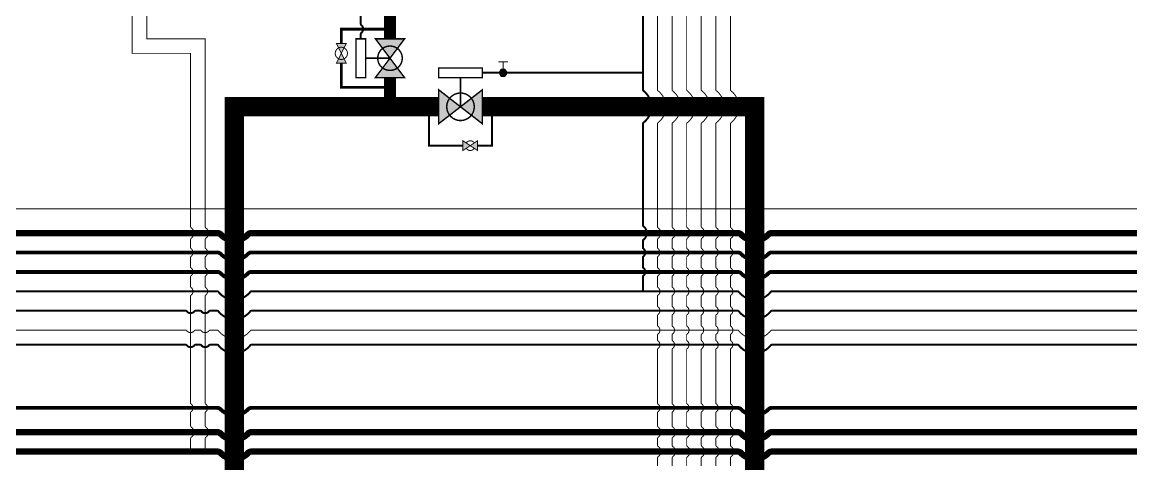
# Model space of a CAD drawing. Header units: millimetres. Extents: x 0 to 2500, y 0 to 1760.
# Drawn here: x 1538.4 to 1766.3, y 1351.5 to 1442.4 of the extents above; entities that cross this region are included whole.
import ezdxf

# ---------------------------------------------------------------- set-up
doc = ezdxf.new("R2010")
doc.units = ezdxf.units.MM
doc.linetypes.add('ACAD_ISO04W100', pattern=[30, 24, -3, 0, -3])
for name, color, linetype in [('Краны 15', 7, 'Continuous'), ('Краны шар.50', 7, 'Continuous'), ('Краны шар.80', 7, 'Continuous'), ('Краны шар.пн.прив.400', 7, 'Continuous'), ('Краны шар.пн.прив.700', 7, 'Continuous'), ('Трубы 108', 7, 'Continuous'), ('Трубы 159', 7, 'Continuous'), ('Трубы 25', 7, 'Continuous'), ('Трубы 426', 7, 'Continuous'), ('Трубы 57', 7, 'Continuous'), ('Трубы 720', 7, 'Continuous'), ('Трубы 89', 7, 'Continuous'), ('Штрих пункт.', 7, 'ACAD_ISO04W100')]:
    doc.layers.add(name, color=color, linetype=linetype)

# ---------------------------------------------------------------- blocks, each defined once
blk = doc.blocks.new('Кран шар.80')
at = {"layer": 'Краны шар.80'}
h = blk.add_hatch(color=256, dxfattribs=at)
h.paths.add_polyline_path([(0, -1), (2, 0), (0, 1)])
h.paths.add_polyline_path([(2, 0), (4, -1), (4, 1)])
at = {"layer": 'Краны шар.80', "const_width": 0.2}
blk.add_lwpolyline([(0, -1), (0, 1), (4, -1), (4, 1)], close=True, dxfattribs=at)
blk.add_lwpolyline([(2, 1.25, 1.010442), (2, -1.25, 1.010442), (2, 1.25, 4.236068)], format="xyb", dxfattribs=at)
blk = doc.blocks.new('Кран шар.пн.прив.400')
at = {"layer": 'Краны шар.пн.прив.400'}
h = blk.add_hatch(color=256, dxfattribs=at)
h.paths.add_polyline_path([(4, 0), (0, 3), (0, -3)])
h.paths.add_polyline_path([(8, 3), (4, 0), (8, -3)])
at = {"layer": 'Краны шар.пн.прив.400', "const_width": 0.3}
for points in [[(0, 5), (8, 5), (8, 7), (0, 7)], [(0, -3), (0, 3), (8, -3), (8, 3)]]:
    blk.add_lwpolyline(points, close=True, dxfattribs=at)
blk.add_lwpolyline([(4, 0), (4, 5)], dxfattribs=at)
blk.add_lwpolyline([(1.5, 0, 1.010551), (6.5, 0, 1.010551), (1.5, 0, 0.720759)], format="xyb", dxfattribs=at)
blk = doc.blocks.new('Кран шар.пн.прив.700')
at = {"layer": 'Краны шар.пн.прив.700'}
h = blk.add_hatch(color=256, dxfattribs=at)
h.paths.add_polyline_path([(4.5, 0), (0, 3.5), (0, -3.5)])
h.paths.add_polyline_path([(4.5, 0), (9, -3.5), (9, 3.5)])
at = {"layer": 'Краны шар.пн.прив.700', "const_width": 0.3}
for points in [[(0, 8), (9, 8), (9, 6), (0, 6)], [(0, 3.5), (0, -3.5), (9, 3.5), (9, -3.5)]]:
    blk.add_lwpolyline(points, close=True, dxfattribs=at)
blk.add_lwpolyline([(4.5, 0), (4.5, 6)], dxfattribs=at)
blk.add_lwpolyline([(1.67, 0, 1), (7.33, 0, 1), (1.67, 0, 1.883578)], format="xyb", dxfattribs=at)
blk = doc.blocks.new('Кран 15')
at = {"layer": 'Краны 15'}
blk.add_hatch(color=256, dxfattribs=at).paths.add_polyline_path([(-0.75, 0.75, 1), (0.75, 0.75, 1)])
at = {"layer": 'Краны 15', "const_width": 0.2}
for points in [[(-2.25, 1.75), (-2.25, -0.25)], [(-0.75, 0.75), (-2.25, 0.75)]]:
    blk.add_lwpolyline(points, dxfattribs=at)
at = {"layer": 'Краны 15'}
blk.add_lwpolyline([(-0.75, 0.75, 1), (0.75, 0.75, 1), (-0.75, 0.75, 1)], format="xyb", dxfattribs=at)
blk = doc.blocks.new('Краны шар.50 непрох.')
at = {"layer": 'Краны шар.50'}
h = blk.add_hatch(color=256, dxfattribs=at)
h.paths.add_polyline_path([(0, -1), (1.5, 0), (0, 1)])
h.paths.add_polyline_path([(1.5, 0), (3, -1), (3, 1)])
at = {"layer": 'Краны шар.50', "const_width": 0.2}
blk.add_lwpolyline([(0, 1), (0, -1), (3, 1), (3, -1)], close=True, dxfattribs=at)
for points in [[(2.33, 0.55, 0.535184), (0.67, 0.55, 0.535184)], [(0.67, -0.55, 0.535184), (2.33, -0.55, 0.535184)]]:
    blk.add_lwpolyline(points, format="xyb", dxfattribs=at)
blk = doc.blocks.new('Пересеч. 25-159')
at = {"layer": 'Трубы 25', "const_width": 0.2}
blk.add_lwpolyline([(-1.4, 0, -0.236068), (-1, -0.2, 0.236068), (0, -0.7, 0.236068), (1, -0.2, -0.236068), (1.4, 0)], format="xyb", dxfattribs=at)
blk = doc.blocks.new('Пересеч. 25-57')
at = {"layer": 'Трубы 25', "const_width": 0.2}
blk.add_lwpolyline([(-1, 0, -0.236068), (-0.8, -0.1, 0.236068), (0, -0.5, 0.236068), (0.8, -0.1, -0.236068), (1, 0)], format="xyb", dxfattribs=at)
blk = doc.blocks.new('Пересеч. 57-57')
at = {"layer": 'Трубы 57'}
blk.add_lwpolyline([(-1, 0, 0.4, 0.4, -0.236068), (-0.8, -0.1, 0.4, 0.4, 0.236068), (0, -0.5, 0.4, 0.4, 0.236068), (0.8, -0.1, 0.4, 0.4, -0.236068), (1, 0, 0, 0, 0)], format="xyseb", dxfattribs=at)
blk = doc.blocks.new('Пересеч. 159-720')
at = {"layer": 'Трубы 159', "const_width": 1.3}
blk.add_lwpolyline([(-3.5, 0, -0.205258), (-2.8, -0.3, 0.20548), (0, -1.5, 0.20548), (2.8, -0.3, -0.205258), (3.5, 0)], format="xyb", dxfattribs=at)
blk = doc.blocks.new('Пересеч. 108-720')
at = {"layer": 'Трубы 108', "const_width": 0.8}
blk.add_lwpolyline([(-3.5, 0, -0.205258), (-2.8, -0.3, 0.20548), (0, -1.5, 0.20548), (2.8, -0.3, -0.205258), (3.5, 0)], format="xyb", dxfattribs=at)
blk = doc.blocks.new('Пересеч. 57-159')
at = {"layer": 'Трубы 57'}
blk.add_lwpolyline([(-1.6, 0, 0.4, 0.4, -0.236068), (-1.4, -0.1, 0.4, 0.4, 0.236068), (0, -0.8, 0.4, 0.4, 0.236068), (1.4, -0.1, 0.4, 0.4, -0.236068), (1.6, 0, 0, 0, 0)], format="xyseb", dxfattribs=at)
blk = doc.blocks.new('Пересеч. 57-1020')
at = {"layer": 'Трубы 57'}
blk.add_lwpolyline([(-3.5, 0, 0.4, 0.4, -0.236068), (-3.3, -0.1, 0.4, 0.4, 0.215584), (0, -1.8, 0.4, 0.4, 0.215584), (3.3, -0.1, 0.4, 0.4, -0.236068), (3.5, 0, 0, 0, 0)], format="xyseb", dxfattribs=at)
blk = doc.blocks.new('Пересеч. 25-1020')
at = {"layer": 'Трубы 25', "const_width": 0.2}
blk.add_lwpolyline([(-3.5, 0, -0.236068), (-3.3, -0.1, 0.215584), (0, -1.8, 0.215584), (3.3, -0.1, -0.236068), (3.5, 0)], format="xyb", dxfattribs=at)

msp = doc.modelspace()

# ---------------------------------------------------------------- linework, layer by layer
at = {"layer": 'Трубы 108', "const_width": 0.8}
for points in [[(1578.5, 1395), (1415.5, 1395)], [(1685.5, 1395), (1585.5, 1395)], [(1814.5, 1395), (1692.5, 1395)], [(1578.5, 1391), (1415.5, 1391)], [(1685.5, 1391), (1585.5, 1391)], [(1814.5, 1391), (1692.5, 1391)], [(1578.5, 1363), (1415.5, 1363)], [(1685.5, 1363), (1585.5, 1363)], [(1814.5, 1363), (1692.5, 1363)]]:
    msp.add_lwpolyline(points, dxfattribs=at)
at = {"layer": 'Трубы 159', "const_width": 1.3}
for points in [[(1692.5, 1399), (1813, 1399), (1813, 1430), (1779, 1430), (1779, 1434)], [(1416, 1399), (1578.5, 1399)], [(1585.5, 1399), (1685.5, 1399)], [(1578.5, 1354), (1416, 1354)], [(1685.5, 1354), (1585.5, 1354)], [(1814, 1354), (1692.5, 1354)]]:
    msp.add_lwpolyline(points, dxfattribs=at)
at = {"layer": 'Трубы 159'}
for points in [[(1416, 1358, 1.3, 1.3, 0), (1578.5, 1358, 1.3, 1.3, 0)], [(1585.5, 1358, 1.3, 1.3, 0), (1685.5, 1358, 1.3, 1.3, 0)], [(1692.5, 1358, 1.3, 1.3, 0), (1814, 1358, 1.3, 1.3, 0)]]:
    msp.add_lwpolyline(points, format="xyseb", dxfattribs=at)
at = {"layer": 'Трубы 25'}
for points in [[(1573, 1400.4, 0.2, 0.2, 0), (1573, 1436, 0.2, 0.2, 0), (1561, 1436, 0.2, 0.2, 0), (1561, 1451, 0.2, 0.2, 0)], [(1576, 1400.4, 0.2, 0.2, 0), (1576, 1439, 0.2, 0.2, 0), (1564, 1439, 0.2, 0.2, 0), (1564, 1451, 0.2, 0.2, 0)], [(1672, 1356.6, 0.2, 0.2, 0), (1672, 1355.4, 0.2, 0.2, 0)], [(1675, 1356.6, 0.2, 0.2, 0), (1675, 1355.4, 0.2, 0.2, 0)], [(1678, 1356.6, 0.2, 0.2, 0), (1678, 1355.4, 0.2, 0.2, 0)], [(1684, 1356.6, 0.2, 0.2, 0), (1684, 1355.4, 0.2, 0.2, 0)], [(1672, 1352.6, 0.2, 0.2, 0), (1672, 1351, 0.2, 0.2, 0)], [(1675, 1352.6, 0.2, 0.2, 0), (1675, 1351, 0.2, 0.2, 0)], [(1678, 1352.6, 0.2, 0.2, 0), (1678, 1351, 0.2, 0.2, 0)], [(1684, 1352.6, 0.2, 0.2, 0), (1684, 1351, 0.2, 0.2, 0)]]:
    msp.add_lwpolyline(points, format="xyseb", dxfattribs=at)
at = {"layer": 'Трубы 25', "const_width": 0.2}
for points in [[(1669, 1428.5), (1669, 1448), (1620, 1448), (1620, 1451)], [(1623, 1451), (1623, 1450), (1672, 1450), (1672, 1428.5)], [(1675, 1451), (1675, 1428.5)], [(1678, 1451), (1678, 1428.5)], [(1681, 1428.5), (1681, 1450), (1730, 1450), (1730, 1451)], [(1733, 1451), (1733, 1448), (1684, 1448), (1684, 1428.5)], [(1669, 1400.4), (1669, 1421.5)], [(1672, 1421.5), (1672, 1400.4)], [(1675, 1421.5), (1675, 1400.4)], [(1678, 1421.5), (1678, 1400.4)], [(1681, 1400.4), (1681, 1421.5)], [(1684, 1421.5), (1684, 1400.4)], [(1573, 1396), (1573, 1397.6)], [(1576, 1396), (1576, 1397.6)], [(1669, 1396), (1669, 1397.6)], [(1672, 1396), (1672, 1397.6)], [(1675, 1396), (1675, 1397.6)], [(1678, 1396), (1678, 1397.6)], [(1681, 1396), (1681, 1397.6)], [(1684, 1396), (1684, 1397.6)], [(1573, 1392), (1573, 1394)], [(1576, 1392), (1576, 1394)], [(1669, 1392), (1669, 1394)], [(1672, 1392), (1672, 1394)], [(1675, 1392), (1675, 1394)], [(1678, 1392), (1678, 1394)], [(1681, 1392), (1681, 1394)], [(1684, 1392), (1684, 1394)], [(1573, 1388), (1573, 1390)], [(1576, 1388), (1576, 1390)], [(1669, 1388), (1669, 1390)], [(1672, 1388), (1672, 1390)], [(1675, 1388), (1675, 1390)], [(1678, 1388), (1678, 1390)], [(1681, 1388), (1681, 1390)], [(1684, 1388), (1684, 1390)], [(1573, 1364), (1573, 1386)], [(1576, 1364), (1576, 1386)], [(1669, 1384), (1669, 1386)], [(1672, 1384), (1672, 1386)], [(1675, 1384), (1675, 1386)], [(1678, 1384), (1678, 1386)], [(1681, 1384), (1681, 1386)], [(1684, 1384), (1684, 1386)], [(1669, 1380), (1669, 1382)], [(1672, 1380), (1672, 1382)], [(1675, 1380), (1675, 1382)], [(1678, 1380), (1678, 1382)], [(1681, 1380), (1681, 1382)], [(1684, 1380), (1684, 1382)], [(1415, 1379), (1572, 1379)], [(1574, 1379), (1575, 1379)], [(1577, 1379), (1578.5, 1379)], [(1585.5, 1379), (1685.5, 1379)], [(1692.5, 1379), (1814.5, 1379)], [(1669, 1377), (1669, 1378)], [(1672, 1377), (1672, 1378)], [(1675, 1377), (1675, 1378)], [(1678, 1377), (1678, 1378)], [(1681, 1377), (1681, 1378)], [(1684, 1377), (1684, 1378)], [(1669, 1364), (1669, 1375)], [(1672, 1364), (1672, 1375)], [(1675, 1364), (1675, 1375)], [(1678, 1364), (1678, 1375)], [(1681, 1364), (1681, 1375)], [(1684, 1364), (1684, 1375)], [(1573, 1359.4), (1573, 1362)], [(1576, 1359.4), (1576, 1362)], [(1669, 1359.4), (1669, 1362)], [(1672, 1359.4), (1672, 1362)], [(1675, 1359.4), (1675, 1362)], [(1678, 1359.4), (1678, 1362)], [(1681, 1359.4), (1681, 1362)], [(1684, 1359.4), (1684, 1362)], [(1573, 1354), (1573, 1356.6)], [(1576, 1354), (1576, 1356.6)], [(1669, 1355.4), (1669, 1356.6)], [(1681, 1355.4), (1681, 1356.6)], [(1669, 1351), (1669, 1352.6)], [(1681, 1351), (1681, 1352.6)]]:
    msp.add_lwpolyline(points, dxfattribs=at)
at = {"layer": 'Трубы 426', "const_width": 2.5}
for points in [[(1614, 1453), (1614, 1439)], [(1614, 1431), (1614, 1425)]]:
    msp.add_lwpolyline(points, dxfattribs=at)
at = {"layer": 'Трубы 57', "const_width": 0.4}
for points in [[(1608, 1442), (1608, 1446)], [(1666, 1428.5), (1666, 1446), (1616.5, 1446)], [(1608, 1439), (1608, 1440)], [(1666, 1432), (1633, 1432)], [(1622, 1425), (1622, 1417), (1629, 1417)], [(1632, 1417), (1635, 1417), (1635, 1425)], [(1666, 1400.6), (1666, 1421.5)], [(1666, 1396), (1666, 1397.4)], [(1666, 1392), (1666, 1394)], [(1666, 1387), (1666, 1390)], [(1578.5, 1387), (1415.5, 1387)], [(1685.5, 1387), (1585.5, 1387)], [(1814.5, 1387), (1692.5, 1387)], [(1572, 1383), (1415.5, 1383)], [(1575, 1383), (1574, 1383)], [(1578.5, 1383), (1577, 1383)], [(1685.5, 1383), (1585.5, 1383)], [(1814.5, 1383), (1692.5, 1383)]]:
    msp.add_lwpolyline(points, dxfattribs=at)
at = {"layer": 'Трубы 57'}
for points in [[(1415.5, 1376, 0.4, 0.4, 0), (1572, 1376, 0.4, 0.4, 0)], [(1574, 1376, 0.4, 0.4, 0), (1575, 1376, 0.4, 0.4, 0)], [(1577, 1376, 0.4, 0.4, 0), (1578.5, 1376, 0.4, 0.4, 0)], [(1585.5, 1376, 0.4, 0.4, 0), (1685.5, 1376, 0.4, 0.4, 0)], [(1692.5, 1376, 0.4, 0.4, 0), (1814.5, 1376, 0.4, 0.4, 0)]]:
    msp.add_lwpolyline(points, format="xyseb", dxfattribs=at)
at = {"layer": 'Трубы 720', "const_width": 4}
for points in [[(1624, 1425), (1582, 1425), (1582, 1337), (1272, 1337), (1272, 655), (1719, 655), (1719, 689.5)], [(1808, 1337), (1689, 1337), (1689, 1425), (1633, 1425)]]:
    msp.add_lwpolyline(points, dxfattribs=at)
at = {"layer": 'Трубы 89', "const_width": 0.6}
for points in [[(1614, 1441), (1604, 1441), (1604, 1438)], [(1604, 1434), (1604, 1429), (1614, 1429)]]:
    msp.add_lwpolyline(points, dxfattribs=at)
at = {"layer": 'Штрих пункт.', "const_width": 0.2}
msp.add_lwpolyline([(2039, 1348), (2039, 1404), (1172, 1404), (1172, 883), (1252, 883), (1252, 1348)], close=True, dxfattribs=at)

# ---------------------------------------------------------------- block references
at = {"layer": 'Краны 15', "rotation": 270}
msp.add_blockref('Кран 15', (1636.5, 1432), dxfattribs=at)
at = {"layer": 'Краны шар.50'}
msp.add_blockref('Краны шар.50 непрох.', (1629, 1417), dxfattribs=at)
at = {"layer": 'Краны шар.80', "rotation": 270}
msp.add_blockref('Кран шар.80', (1604, 1438), dxfattribs=at)
at = {"layer": 'Краны шар.пн.прив.400', "rotation": 90}
msp.add_blockref('Кран шар.пн.прив.400', (1614, 1431), dxfattribs=at)
at = {"layer": 'Краны шар.пн.прив.700'}
msp.add_blockref('Кран шар.пн.прив.700', (1624, 1425), dxfattribs=at)
at = {"layer": 'Трубы 108'}
for p in [(1582, 1395), (1689, 1395), (1582, 1391), (1689, 1391), (1582, 1363), (1689, 1363)]:
    msp.add_blockref('Пересеч. 108-720', p, dxfattribs=at)
at = {"layer": 'Трубы 159'}
for p in [(1582, 1399), (1689, 1399), (1582, 1358), (1689, 1358), (1582, 1354), (1689, 1354)]:
    msp.add_blockref('Пересеч. 159-720', p, dxfattribs=at)
at = {"layer": 'Трубы 25', "rotation": 90}
for name, p in [('Пересеч. 25-1020', (1669, 1425)), ('Пересеч. 25-1020', (1672, 1425)), ('Пересеч. 25-1020', (1675, 1425)), ('Пересеч. 25-1020', (1678, 1425)), ('Пересеч. 25-1020', (1681, 1425)), ('Пересеч. 25-1020', (1684, 1425)), ('Пересеч. 25-159', (1573, 1399)), ('Пересеч. 25-159', (1576, 1399)), ('Пересеч. 25-159', (1669, 1399)), ('Пересеч. 25-159', (1672, 1399)), ('Пересеч. 25-159', (1675, 1399)), ('Пересеч. 25-159', (1678, 1399)), ('Пересеч. 25-159', (1681, 1399)), ('Пересеч. 25-159', (1684, 1399)), ('Пересеч. 25-57', (1573, 1395)), ('Пересеч. 25-57', (1576, 1395)), ('Пересеч. 25-57', (1669, 1395)), ('Пересеч. 25-57', (1672, 1395)), ('Пересеч. 25-57', (1675, 1395)), ('Пересеч. 25-57', (1678, 1395)), ('Пересеч. 25-57', (1681, 1395)), ('Пересеч. 25-57', (1684, 1395)), ('Пересеч. 25-57', (1573, 1391)), ('Пересеч. 25-57', (1576, 1391)), ('Пересеч. 25-57', (1669, 1391)), ('Пересеч. 25-57', (1672, 1391)), ('Пересеч. 25-57', (1675, 1391)), ('Пересеч. 25-57', (1678, 1391)), ('Пересеч. 25-57', (1681, 1391)), ('Пересеч. 25-57', (1684, 1391)), ('Пересеч. 25-57', (1573, 1387)), ('Пересеч. 25-57', (1576, 1387)), ('Пересеч. 25-57', (1669, 1387)), ('Пересеч. 25-57', (1672, 1387)), ('Пересеч. 25-57', (1675, 1387)), ('Пересеч. 25-57', (1678, 1387)), ('Пересеч. 25-57', (1681, 1387)), ('Пересеч. 25-57', (1684, 1387)), ('Пересеч. 25-57', (1669, 1383)), ('Пересеч. 25-57', (1672, 1383)), ('Пересеч. 25-57', (1675, 1383)), ('Пересеч. 25-57', (1678, 1383)), ('Пересеч. 25-57', (1681, 1383)), ('Пересеч. 25-57', (1684, 1383)), ('Пересеч. 25-57', (1669, 1379)), ('Пересеч. 25-57', (1672, 1379)), ('Пересеч. 25-57', (1675, 1379)), ('Пересеч. 25-57', (1678, 1379)), ('Пересеч. 25-57', (1681, 1379)), ('Пересеч. 25-57', (1684, 1379)), ('Пересеч. 25-57', (1669, 1376)), ('Пересеч. 25-57', (1672, 1376)), ('Пересеч. 25-57', (1675, 1376)), ('Пересеч. 25-57', (1678, 1376)), ('Пересеч. 25-57', (1681, 1376)), ('Пересеч. 25-57', (1684, 1376)), ('Пересеч. 25-57', (1573, 1363)), ('Пересеч. 25-57', (1576, 1363)), ('Пересеч. 25-57', (1669, 1363)), ('Пересеч. 25-57', (1672, 1363)), ('Пересеч. 25-57', (1675, 1363)), ('Пересеч. 25-57', (1678, 1363)), ('Пересеч. 25-57', (1681, 1363)), ('Пересеч. 25-57', (1684, 1363)), ('Пересеч. 25-159', (1573, 1358)), ('Пересеч. 25-159', (1576, 1358)), ('Пересеч. 25-159', (1669, 1358)), ('Пересеч. 25-159', (1672, 1358)), ('Пересеч. 25-159', (1675, 1358)), ('Пересеч. 25-159', (1678, 1358)), ('Пересеч. 25-159', (1681, 1358)), ('Пересеч. 25-159', (1684, 1358)), ('Пересеч. 25-159', (1669, 1354)), ('Пересеч. 25-159', (1672, 1354)), ('Пересеч. 25-159', (1675, 1354)), ('Пересеч. 25-159', (1678, 1354)), ('Пересеч. 25-159', (1681, 1354)), ('Пересеч. 25-159', (1684, 1354))]:
    msp.add_blockref(name, p, dxfattribs=at)
at = {"layer": 'Трубы 25'}
for p in [(1573, 1379), (1576, 1379)]:
    msp.add_blockref('Пересеч. 25-57', p, dxfattribs=at)
at = {"layer": 'Трубы 57', "rotation": 90}
for name, p in [('Пересеч. 57-57', (1608, 1441)), ('Пересеч. 57-1020', (1666, 1425)), ('Пересеч. 57-159', (1666, 1399)), ('Пересеч. 57-57', (1666, 1395)), ('Пересеч. 57-57', (1666, 1391))]:
    msp.add_blockref(name, p, dxfattribs=at)
at = {"layer": 'Трубы 57'}
for name, p in [('Пересеч. 57-1020', (1582, 1387)), ('Пересеч. 57-1020', (1689, 1387)), ('Пересеч. 57-57', (1573, 1383)), ('Пересеч. 57-57', (1576, 1383)), ('Пересеч. 57-1020', (1582, 1383)), ('Пересеч. 57-1020', (1689, 1383)), ('Пересеч. 25-1020', (1582, 1379)), ('Пересеч. 25-1020', (1689, 1379)), ('Пересеч. 57-57', (1573, 1376)), ('Пересеч. 57-57', (1576, 1376)), ('Пересеч. 57-1020', (1582, 1376)), ('Пересеч. 57-1020', (1689, 1376))]:
    msp.add_blockref(name, p, dxfattribs=at)

doc.saveas('drawing.dxf')
